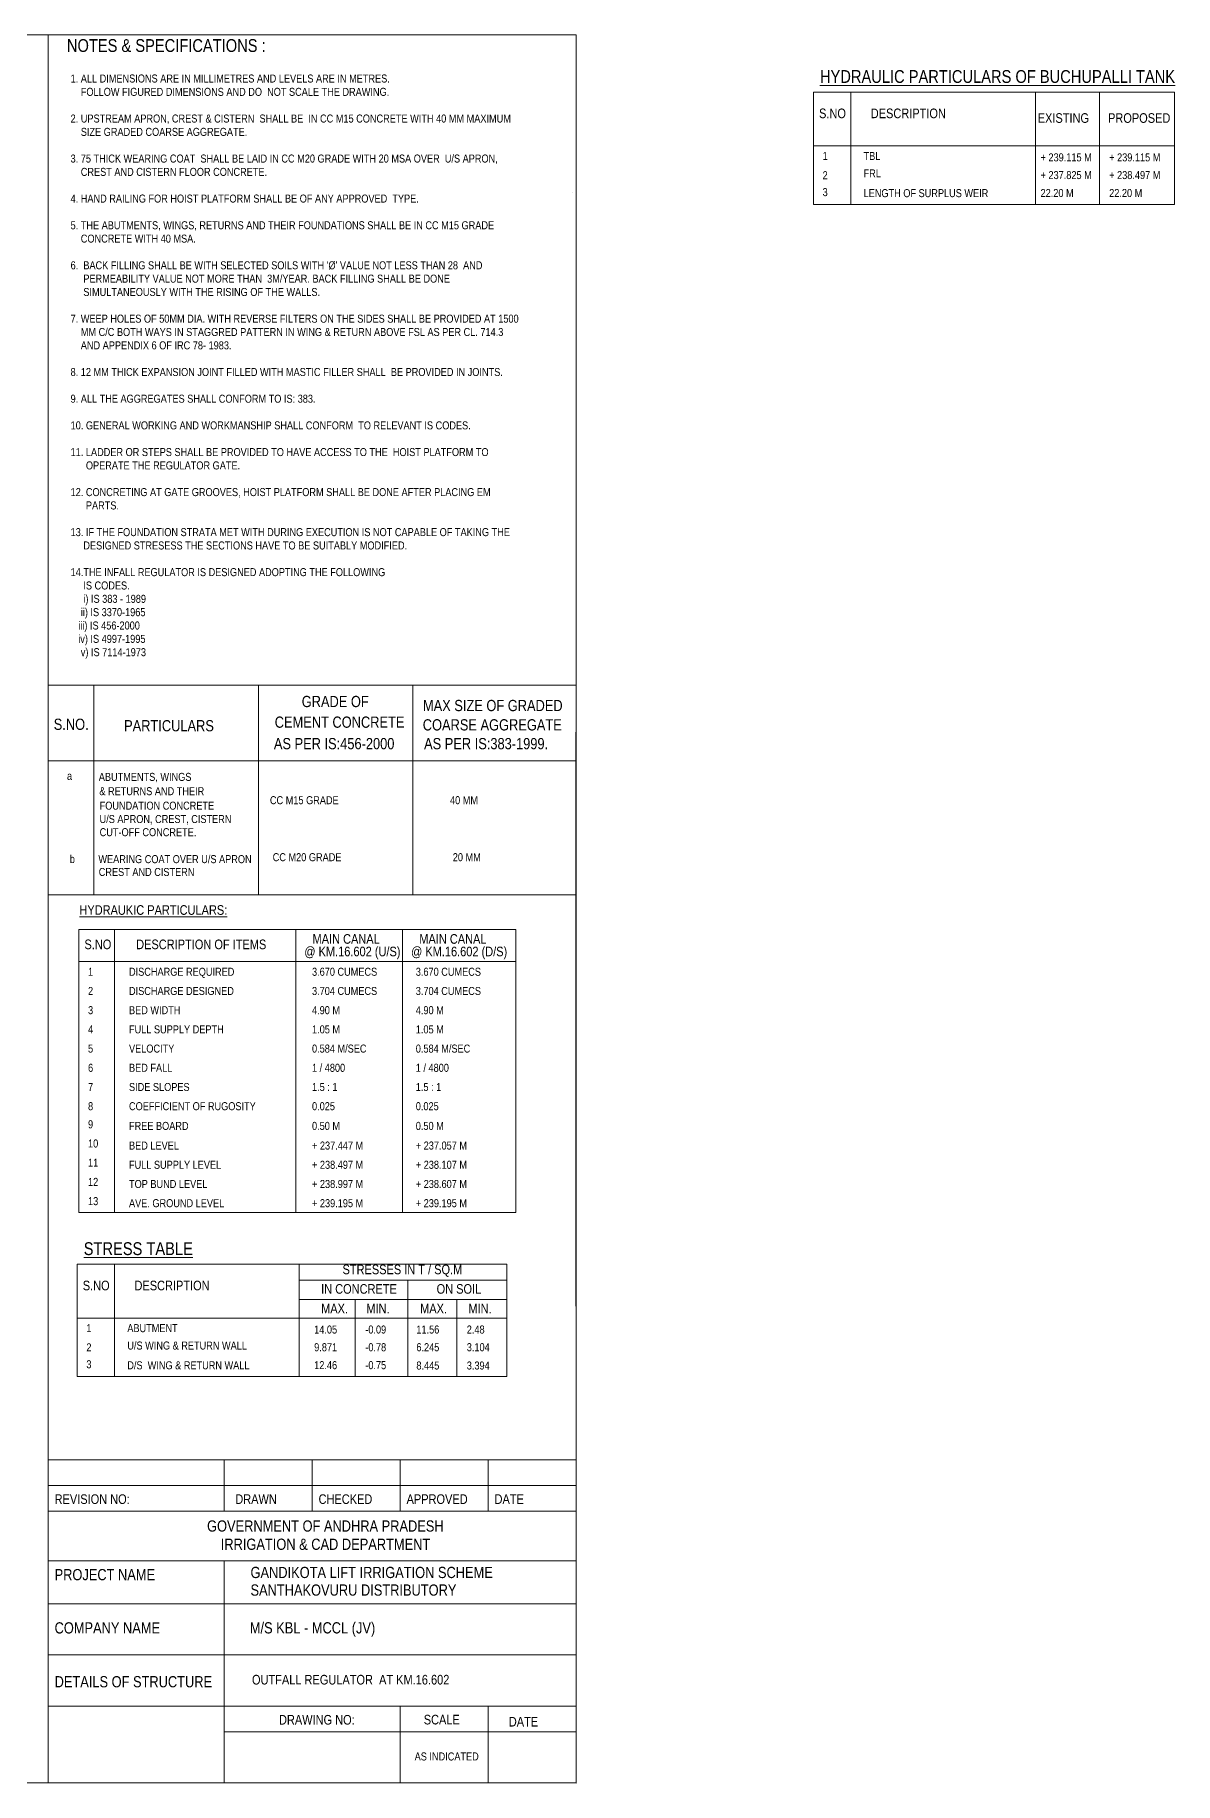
# Model space of a CAD drawing. Header units: inches. Extents: x 23061 to 455738, y -22027 to 396918.
# Drawn here: x 420105 to 455738, y 342312 to 396918 of the extents above; entities that cross this region are included whole.
import ezdxf

# ---------------------------------------------------------------- set-up
doc = ezdxf.new("R2010")
doc.units = ezdxf.units.IN
doc.header["$MEASUREMENT"] = 0
for name, color, linetype in [('head wall', 4, 'Continuous'), ('MAIN', 7, 'Continuous'), ('main canal', 1, 'Continuous'), ('walls', 130, 'Continuous')]:
    doc.layers.add(name, color=color, linetype=linetype)
doc.styles.add('ARIAL NARROW', font='ARIALN.TTF')

msp = doc.modelspace()

# ---------------------------------------------------------------- linework, layer by layer
at = {"color": 7, "lineweight": 15}
for p, q in [((444438.9, 395131.7), (455718.4, 395131.7)), ((444438.9, 393453.7), (455718.4, 393453.7)), ((444438.9, 391624.4), (455718.4, 391624.4)), ((421427.3, 358516), (434852.6, 358516)), ((428365, 358023.2), (434852.6, 358023.2)), ((428365, 357414.6), (434852.6, 357414.6)), ((421427.3, 356838), (434852.6, 356838)), ((421427.3, 355008.7), (434852.6, 355008.7))]:
    msp.add_line(p, q, dxfattribs=at)
at = {"color": 7, "linetype": 'Continuous', "lineweight": 15}
for p, q in [((444438.9, 395131.7), (444438.9, 391624.4)), ((445604, 395131.7), (445604, 391624.4)), ((451376.6, 395131.7), (451376.6, 391624.4)), ((453381.7, 395131.7), (453381.7, 391624.4)), ((455718.4, 395131.7), (455718.4, 391624.4)), ((421427.3, 358516), (421427.3, 355008.7)), ((422592.4, 358516), (422592.4, 355008.7)), ((428365, 358516), (428365, 355008.7)), ((434852.6, 358516), (434852.6, 355008.7)), ((431754.4, 358023.2), (431754.4, 355008.7)), ((430112.7, 357414.6), (430112.7, 355008.7)), ((433290.3, 357414.6), (433290.3, 355008.7))]:
    msp.add_line(p, q, dxfattribs=at)
at = {"layer": 'head wall', "color": 7, "lineweight": 15}
msp.add_lwpolyline([(437018.8, 342321.8), (371041.5, 342321.8), (371041.9, 396918), (437019.2, 396918)], close=True, dxfattribs=at)
at = {"layer": 'main canal', "color": 7, "lineweight": 15}
for p, q in [((420519, 342321.8), (420519.4, 396918)), ((437018.6, 393091.1), (437009.2, 357208.7)), ((436920.2, 391995.8), (436920.2, 391995.8)), ((437018.8, 342321.8), (437018.6, 383796.7)), ((420519.5, 376606.7), (437018.8, 376606.7)), ((421944, 376606.7), (421944, 370061)), ((427090, 376606.7), (427090, 370061)), ((431912.2, 376606.7), (431912.2, 370055.3)), ((420519.5, 374239.4), (437018.8, 374239.4)), ((437018.2, 373957.6), (437018.8, 351849.9)), ((420519.5, 370055.3), (437018.8, 370055.3)), ((421480.2, 368971.1), (421480.2, 360133.9)), ((421480.2, 368971.1), (435135.3, 368971.1)), ((422592.3, 368971.1), (422592.3, 360133.9)), ((428256, 368971.1), (428256, 360133.9)), ((431592.3, 368971.1), (431592.3, 360133.9)), ((435135.3, 368971.1), (435135.3, 360133.9)), ((421480.2, 367971.1), (435135.3, 367971.1)), ((421480.2, 360133.9), (435135.3, 360133.9)), ((420519.2, 352404.2), (437019.2, 352404.2)), ((426019.1, 352404.2), (426019.1, 350804.2)), ((428769.2, 352404.2), (428769.2, 350804.2)), ((431519.2, 352404.2), (431519.2, 350804.2)), ((434269.2, 352404.2), (434269.2, 350804.2)), ((420519.2, 351604.2), (437019.2, 351604.2)), ((420519.2, 350804.2), (437019.2, 350804.2)), ((437019.2, 350804.2), (437018.8, 342311.8)), ((420518.8, 349252), (437018.8, 349252)), ((426019, 349252), (426018.8, 342311.8)), ((420518.8, 347911.8), (437018.8, 347911.8)), ((420518.8, 346311.8), (437018.8, 346311.8)), ((420518.8, 344711.8), (437018.8, 344711.8)), ((431518.8, 344711.8), (431518.8, 342311.8)), ((434268.8, 344711.8), (434268.8, 342311.8)), ((426018.8, 343911.6), (437018.8, 343911.8))]:
    msp.add_line(p, q, dxfattribs=at)
msp.add_arc((437008.8, 342321.8), 10, 270, 0, dxfattribs=at)
msp.add_arc((437008.8, 342321.8), 10, 270, 0, dxfattribs=at)

# ---------------------------------------------------------------- texts
at = {"color": 7, "lineweight": 15, "style": 'ARIAL NARROW'}
for s, height, p in [('%%UHYDRAULIC PARTICULARS OF BUCHUPALLI TANK', 400, (444640.7, 395420.4)), ('S.NO', 300, (444611.4, 394318.8)), ('DESCRIPTION ', 300, (446227.9, 394318.8)), ('EXISTING', 300, (451445.4, 394173.3)), ('PROPOSED', 300, (453643.5, 394173.3)), ('1', 250, (444723.5, 393012.2)), ('TBL', 250, (446003.7, 393012.2)), ('+ 239.115 M', 250, (451534.7, 392969.6)), ('+ 239.115 M', 250, (453679.5, 392969.6)), ('2', 250, (444723.5, 392412.2)), ('FRL', 250, (446003.7, 392469)), ('+ 237.825 M', 250, (451534.7, 392416.4)), ('+ 238.497 M', 250, (453679.5, 392416.4)), ('3', 250, (444723.5, 391884.3)), ('LENGTH OF SURPLUS WEIR', 250, (446003.7, 391851.9)), ('22.20 M', 250, (451534.7, 391856.1)), ('22.20 M', 250, (453679.5, 391856.1)), ('%%USTRESS TABLE', 400, (421629.2, 358804.7)), ('       STRESSES IN T / SQ.M', 300, (429049.9, 358205.9)), ('S.NO', 300, (421599.8, 357703.1)), ('DESCRIPTION ', 300, (423216.4, 357703.1)), ('IN CONCRETE             ON SOIL', 300, (429049.9, 357597.3)), ('MAX.      MIN.          MAX.       MIN.', 300, (429049.9, 356984.1)), ('1', 250, (421711.9, 356396.4)), ('ABUTMENT', 250, (422992.2, 356396.4)), ('14.05', 250, (428832.6, 356353.9)), ('-0.09', 250, (430429.6, 356353.9)), ('11.56', 250, (432026.6, 356353.9)), ('2.48', 250, (433602.3, 356353.9)), ('2', 250, (421711.9, 355796.4)), ('U/S WING & RETURN WALL', 250, (422992.2, 355853.3)), ('9.871', 250, (428832.6, 355800.6)), ('-0.78', 250, (430429.6, 355800.6)), ('6.245', 250, (432026.6, 355800.6)), ('3.104', 250, (433602.3, 355800.6)), ('3', 250, (421711.9, 355268.6)), ('D/S  WING & RETURN WALL', 250, (422992.2, 355236.2)), ('12.46', 250, (428832.6, 355240.4)), ('-0.75', 250, (430429.6, 355240.4)), ('8.445', 250, (432026.6, 355229.5)), ('3.394', 250, (433602.3, 355229.5))]:
    msp.add_text(s, height=height, dxfattribs=at).set_placement(p)
at = {"layer": 'MAIN', "color": 7, "lineweight": 15, "insert": (421219.7, 395682.5), "char_height": 250, "width": 14184.213, "attachment_point": 1, "style": 'ARIAL NARROW'}
msp.add_mtext("1. ALL DIMENSIONS ARE IN MILLIMETRES AND LEVELS ARE IN METRES.\\P    FOLLOW FIGURED DIMENSIONS AND DO  NOT SCALE THE DRAWING.\\P\\P2. UPSTREAM APRON, CREST & CISTERN  SHALL BE  IN CC M15 CONCRETE WITH 40 MM MAXIMUM \\P    SIZE GRADED COARSE AGGREGATE.\\P\\P3. 75 THICK WEARING COAT  SHALL BE LAID IN CC M20 GRADE WITH 20 MSA OVER  U/S APRON, \\P    CREST AND CISTERN FLOOR CONCRETE.\\P\\P4. HAND RAILING FOR HOIST PLATFORM SHALL BE OF ANY APPROVED  TYPE.\\P\\P5. THE ABUTMENTS, WINGS, RETURNS AND THEIR FOUNDATIONS SHALL BE IN CC M15 GRADE \\P    CONCRETE WITH 40 MSA.\\P\\P6.  BACK FILLING SHALL BE WITH SELECTED SOILS WITH '%%C' VALUE NOT LESS THAN 28  AND             \\P     PERMEABILITY VALUE NOT MORE THAN  3M/YEAR. BACK FILLING SHALL BE DONE \\P     SIMULTANEOUSLY WITH THE RISING OF THE WALLS.\\P\\P7. WEEP HOLES OF 50MM DIA. WITH REVERSE FILTERS ON THE SIDES SHALL BE PROVIDED AT 1500 \\P    MM C/C BOTH WAYS IN STAGGRED PATTERN IN WING & RETURN ABOVE FSL AS PER CL. 714.3 \\P    AND APPENDIX 6 OF IRC 78- 1983.\\P\\P8. 12 MM THICK EXPANSION JOINT FILLED WITH MASTIC FILLER SHALL  BE PROVIDED IN JOINTS.\\P\\P9. ALL THE AGGREGATES SHALL CONFORM TO IS: 383.\\P\\P10. GENERAL WORKING AND WORKMANSHIP SHALL CONFORM  TO RELEVANT IS CODES.\\P\\P11. LADDER OR STEPS SHALL BE PROVIDED TO HAVE ACCESS TO THE  HOIST PLATFORM TO \\P      OPERATE THE REGULATOR GATE.\\P\\P12. CONCRETING AT GATE GROOVES, HOIST PLATFORM SHALL BE DONE AFTER PLACING EM \\P      PARTS. \\P\\P13. IF THE FOUNDATION STRATA MET WITH DURING EXECUTION IS NOT CAPABLE OF TAKING THE        \\P     DESIGNED STRESESS THE SECTIONS HAVE TO BE SUITABLY MODIFIED.\\P\\P14.THE INFALL REGULATOR IS DESIGNED ADOPTING THE FOLLOWING \\P     IS CODES. \\P     i) IS 383 - 1989\\P    ii) IS 3370-1965\\P   iii) IS 456-2000\\P   iv) IS 4997-1995\\P    v) IS 7114-1973 ", dxfattribs=at)
at = {"layer": 'main canal', "color": 7, "lineweight": 15, "style": 'ARIAL NARROW'}
for s, height, p in [('GRADE OF ', 350, (428443.3, 375921.6)), ('MAX SIZE OF GRADED ', 350, (432231.9, 375796.1)), ('S.NO.', 350, (420693, 375210.2)), ('PARTICULARS', 350, (422892, 375165.2)), ('CEMENT CONCRETE', 350, (427599.8, 375277.1)), ('COARSE AGGREGATE ', 350, (432226.8, 375192.5)), (' AS PER IS:456-2000', 350, (427462, 374605.7)), (' AS PER IS:383-1999.', 350, (432155.6, 374605.7)), ('a', 250, (421107.6, 373646.8)), ('ABUTMENTS, WINGS', 250, (422100.9, 373616.4)), ('& RETURNS AND THEIR', 250, (422118.7, 373169.8)), (' FOUNDATION CONCRETE ', 250, (422046.8, 372718.1)), ('CC M15 GRADE ', 250, (427449.7, 372888.5)), ('40 MM', 250, (433078.2, 372888.5)), ('U/S APRON, CREST, CISTERN', 250, (422125.4, 372300)), ('CUT-OFF CONCRETE.', 250, (422128.1, 371889.3)), ('CC M20 GRADE ', 250, (427536.6, 371108.2)), ('20 MM', 250, (433165.1, 371108.2)), ('b', 250, (421194.5, 371050)), ('WEARING COAT OVER U/S APRON', 250, (422088.6, 371047.5)), ('CREST AND CISTERN', 250, (422099.7, 370646.9)), ('%%UHYDRAUKIC PARTICULARS:', 300, (421496.1, 369433.7)), ('S.NO', 300, (421652.7, 368359.9)), ('DESCRIPTION OF ITEMS', 300, (423269.2, 368359.9)), ('MAIN CANAL', 300, (428781.5, 368529.9)), ('MAIN CANAL', 300, (432117.8, 368529.9)), ('@ KM.16.602 (U/S)', 300, (428525.8, 368137.7)), ('@ KM.16.602 (D/S)', 300, (431862.1, 368137.7)), ('1', 250, (421764.8, 367529.6)), ('DISCHARGE REQUIRED', 250, (423045, 367529.6)), ('3.670 CUMECS', 250, (428764.8, 367529.6)), ('3.670 CUMECS', 250, (432008.2, 367529.6)), ('2', 250, (421764.8, 366929.6)), ('DISCHARGE DESIGNED', 250, (423045, 366929.6)), ('3.704 CUMECS', 250, (428764.8, 366929.6)), ('3.704 CUMECS', 250, (432008.2, 366929.6)), ('3', 250, (421764.8, 366329.6)), ('BED WIDTH', 250, (423045, 366329.6)), ('4.90 M', 250, (428764.8, 366329.6)), ('4.90 M', 250, (432008.2, 366329.6)), ('4', 250, (421764.8, 365729.6)), ('FULL SUPPLY DEPTH', 250, (423045, 365729.6)), ('1.05 M', 250, (428764.8, 365729.6)), ('1.05 M', 250, (432008.2, 365729.6)), ('5', 250, (421764.8, 365129.6)), ('VELOCITY', 250, (423045, 365129.6)), ('0.584 M/SEC', 250, (428764.8, 365129.6)), ('0.584 M/SEC', 250, (432008.2, 365129.6)), ('6', 250, (421764.8, 364529.6)), ('BED FALL', 250, (423045, 364529.6)), ('1 / 4800', 250, (428764.8, 364529.6)), ('1 / 4800', 250, (432008.2, 364529.6)), ('7', 250, (421764.8, 363929.6)), ('SIDE SLOPES', 250, (423045, 363929.6)), ('1.5 : 1', 250, (428764.8, 363929.6)), ('1.5 : 1', 250, (432008.2, 363929.6)), ('8', 250, (421764.8, 363329.6)), ('COEFFICIENT OF RUGOSITY', 250, (423045, 363329.6)), ('0.025', 250, (428764.8, 363329.6)), ('0.025', 250, (432008.2, 363329.6)), ('9', 250, (421764.8, 362765.4)), ('FREE BOARD', 250, (423045, 362713.6)), ('0.50 M', 250, (428764.8, 362713.6)), ('0.50 M', 250, (432008.2, 362713.6)), ('10', 250, (421764.8, 362165.4)), ('BED LEVEL', 250, (423045, 362100.4)), ('+ 237.447 M', 250, (428764.8, 362100.4)), ('+ 237.057 M', 250, (432008.2, 362100.4)), ('11', 250, (421764.8, 361565.4)), ('FULL SUPPLY LEVEL', 250, (423045, 361500.4)), ('+ 238.497 M', 250, (428764.8, 361500.4)), ('+ 238.107 M', 250, (432008.2, 361500.4)), ('12', 250, (421764.8, 360965.4)), ('TOP BUND LEVEL', 250, (423045, 360900.4)), ('+ 238.997 M', 250, (428764.8, 360900.4)), ('+ 238.607 M', 250, (432008.2, 360900.4)), ('13', 250, (421764.8, 360365.4)), ('AVE. GROUND LEVEL', 250, (423045, 360300.4)), ('+ 239.195 M', 250, (428764.8, 360300.4)), ('+ 239.195 M', 250, (432008.2, 360300.4)), ('REVISION NO:', 300, (420719.8, 351030.5)), ('DRAWN', 300, (426366.9, 351030.5)), ('CHECKED', 300, (428969.8, 351030.5)), ('APPROVED', 300, (431719.8, 351030.5)), ('DATE', 300, (434469.8, 351030.5)), ('GOVERNMENT OF ANDHRA PRADESH', 350, (425484.7, 350166.1)), ('IRRIGATION & CAD DEPARTMENT', 350, (425912.4, 349596.3)), ('PROJECT NAME', 350, (420719.4, 348646.6)), ('GANDIKOTA LIFT IRRIGATION SCHEME', 350, (426842.6, 348715.2)), ('SANTHAKOVURU DISTRIBUTORY', 350, (426842.2, 348165.4)), ('COMPANY NAME', 350, (420719, 346983.5)), ('M/S KBL - MCCL (JV)', 350, (426820.5, 346985.1)), ('OUTFALL REGULATOR  AT KM.16.602', 300, (426889.1, 345390.1)), ('DETAILS OF STRUCTURE', 350, (420719.4, 345301.7)), ('DRAWING NO:', 300, (427732.7, 344138.2)), ('SCALE', 300, (432256.9, 344143.4)), ('DATE', 300, (434915.8, 344077.8)), ('AS INDICATED', 250, (431972.4, 343017.3))]:
    msp.add_text(s, height=height, dxfattribs=at).set_placement(p)
at = {"layer": 'walls', "color": 7, "lineweight": 15, "style": 'ARIAL NARROW'}
msp.add_text('NOTES & SPECIFICATIONS :', height=400, rotation=360, dxfattribs=at).set_placement((421104.3, 396387.7))

doc.saveas('drawing.dxf')
